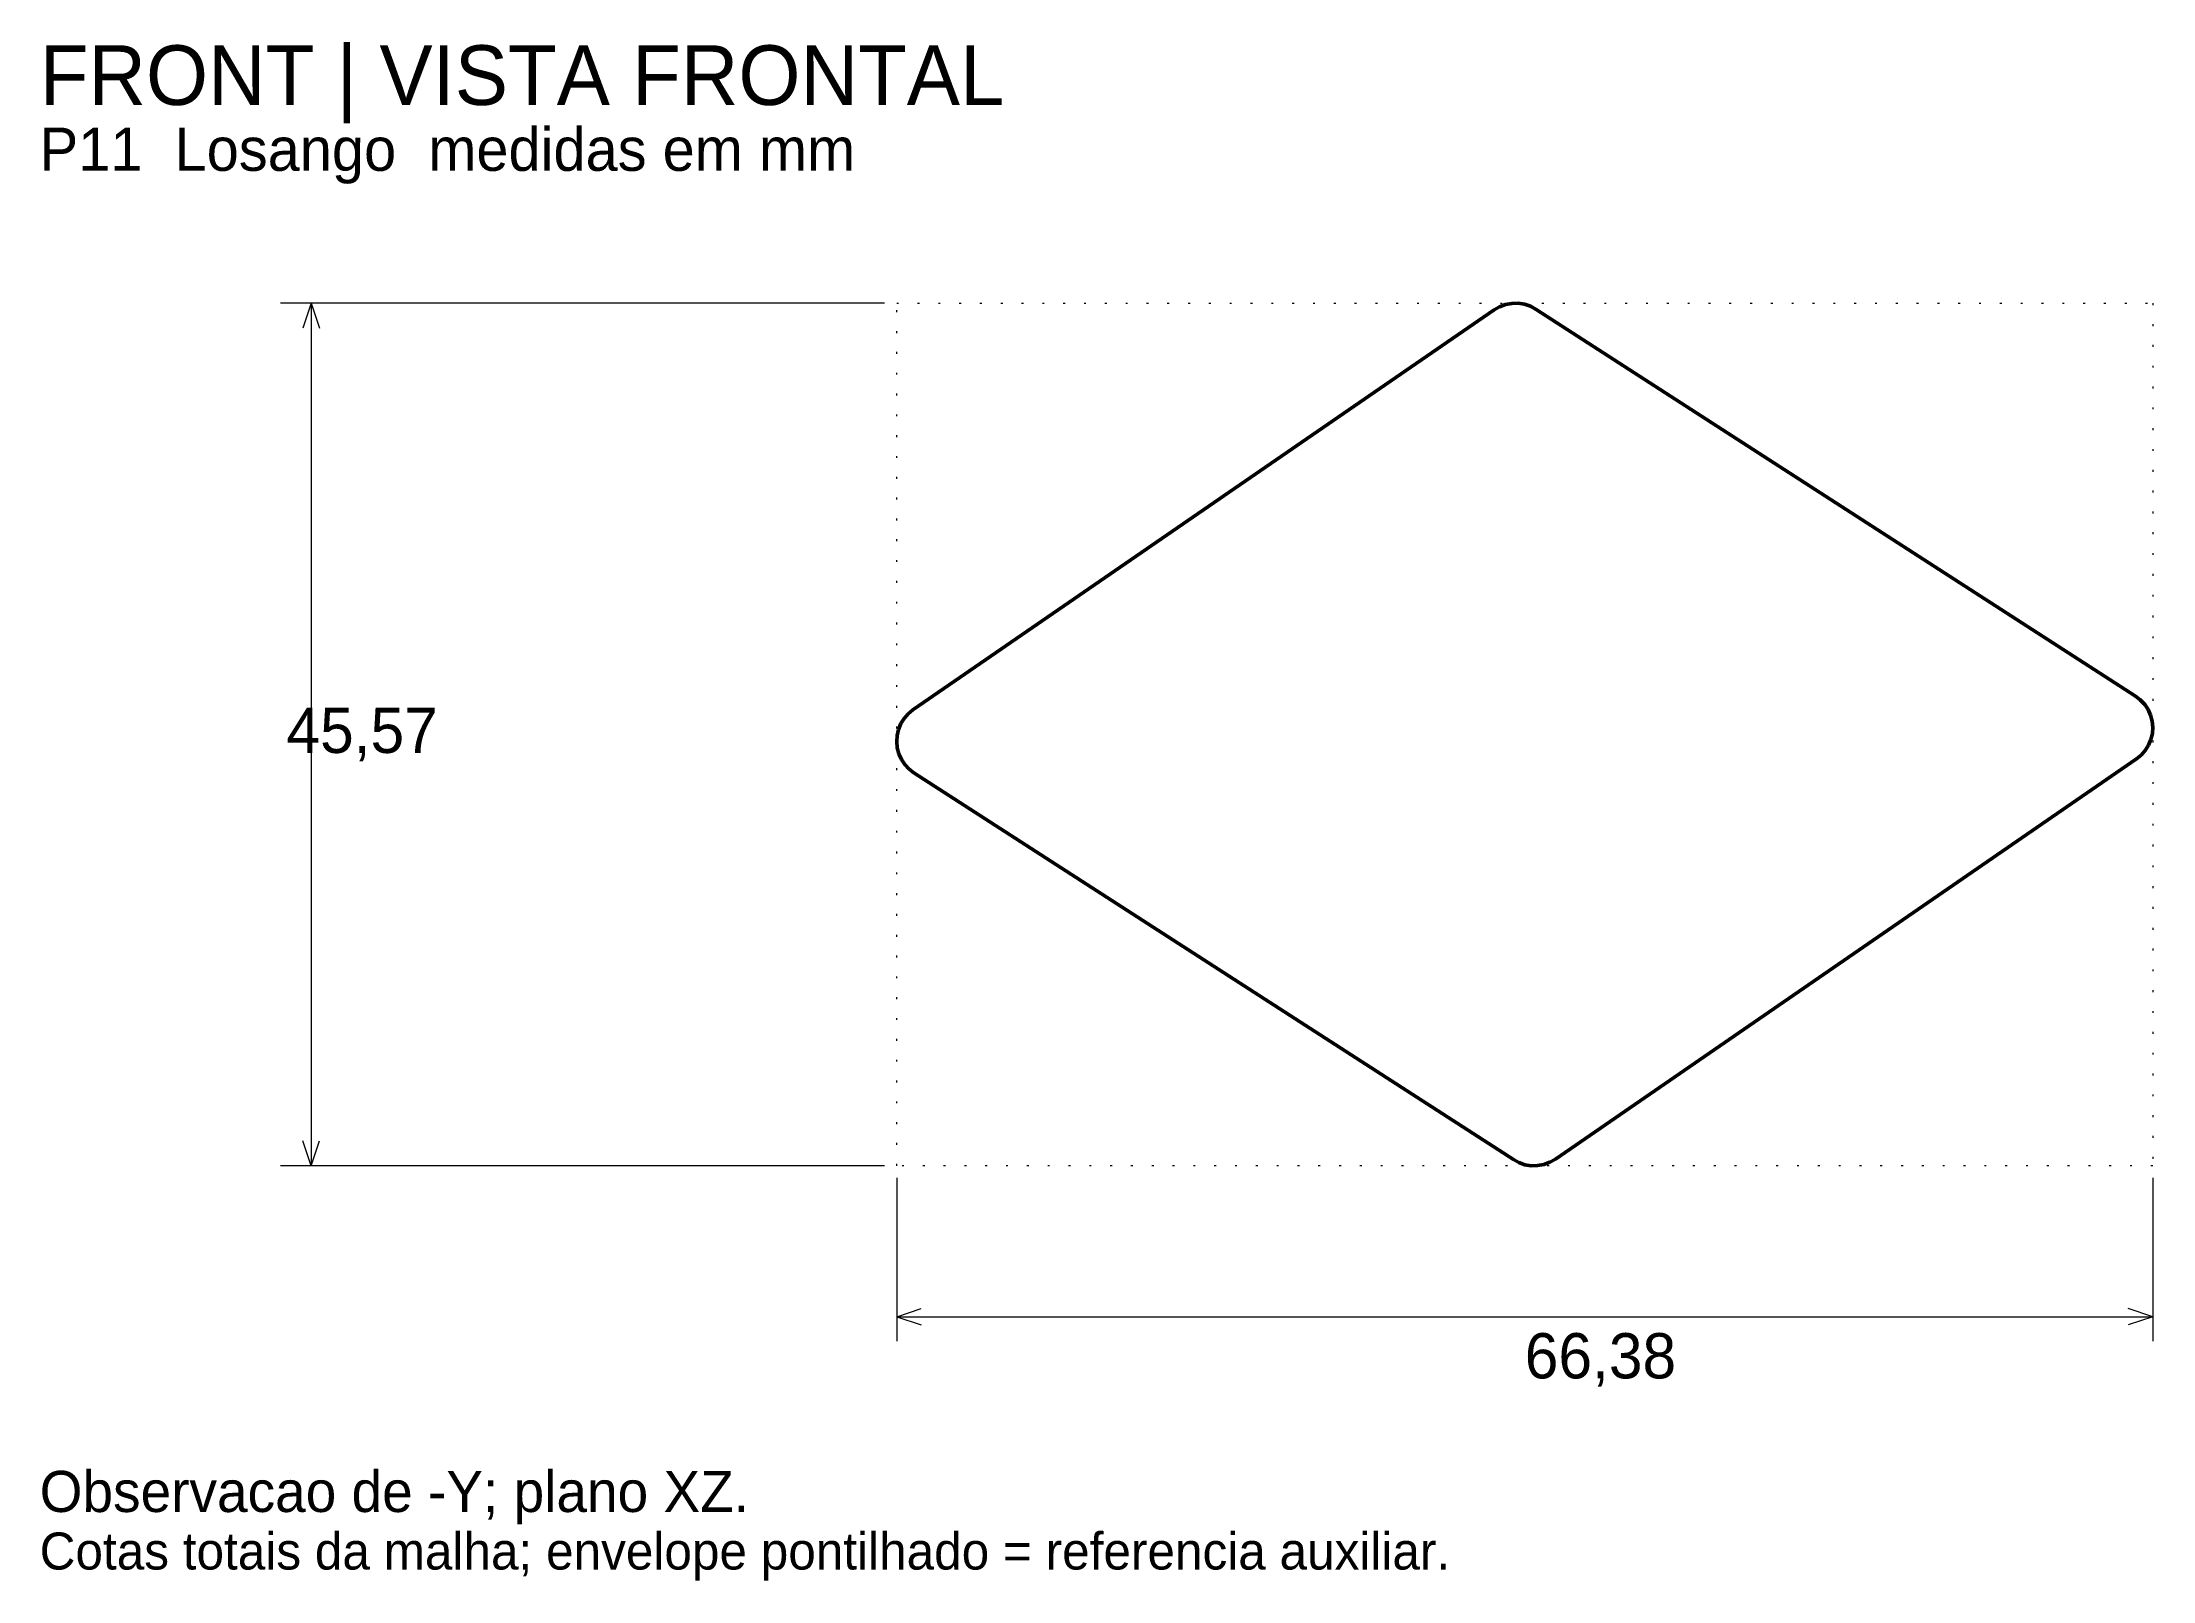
# Model space of a CAD drawing. Header units: millimetres. Extents: x 4 to 116, y 1 to 83.
import ezdxf

# ---------------------------------------------------------------- set-up
doc = ezdxf.new("R2010")
doc.units = ezdxf.units.MM
doc.linetypes.add('DOTTED', pattern=[1, 0, -1])
for name, color, linetype, lineweight in [('REFERENCE', 8, 'DOTTED', 13), ('TEXT', 7, 'CONTINUOUS', 18), ('THIN', 7, 'CONTINUOUS', 18), ('VISIBLE', 7, 'CONTINUOUS', 50)]:
    doc.layers.add(name, color=color, linetype=linetype, lineweight=lineweight)

msp = doc.modelspace()

# ---------------------------------------------------------------- linework, layer by layer
at = {"layer": 'REFERENCE'}
for p, q in [((49.42, 68.98), (115.8, 68.98)), ((49.42, 23.41), (49.42, 68.98)), ((115.8, 68.98), (115.8, 23.41)), ((115.8, 23.41), (49.42, 23.41))]:
    msp.add_line(p, q, dxfattribs=at)
at = {"layer": 'THIN'}
for p, q in [((48.77, 68.98), (16.85, 68.98)), ((18.48, 68.98), (18.04, 67.67)), ((18.48, 68.98), (18.48, 23.41)), ((18.48, 68.98), (18.91, 67.67)), ((18.48, 23.41), (18.04, 24.72)), ((18.48, 23.41), (18.91, 24.72)), ((48.77, 23.41), (16.85, 23.41)), ((49.42, 22.76), (49.42, 14.13)), ((115.8, 22.76), (115.8, 14.13)), ((49.42, 15.43), (50.72, 15.87)), ((115.8, 15.43), (114.49, 15.87)), ((49.42, 15.43), (115.8, 15.43)), ((49.42, 15.43), (50.72, 15)), ((115.8, 15.43), (114.49, 15))]:
    msp.add_line(p, q, dxfattribs=at)
at = {"layer": 'VISIBLE'}
for p, q in [((50.28, 47.5), (80.99, 68.63)), ((80.99, 68.63), (81.28, 68.8)), ((81.28, 68.8), (81.6, 68.91)), ((81.6, 68.91), (81.93, 68.97)), ((81.93, 68.97), (82.26, 68.98)), ((82.26, 68.98), (82.6, 68.93)), ((82.6, 68.93), (82.91, 68.82)), ((82.91, 68.82), (83.21, 68.66)), ((83.21, 68.66), (114.88, 48.22)), ((114.88, 48.22), (115.14, 48.02)), ((115.14, 48.02), (115.37, 47.78)), ((49.64, 46.77), (49.81, 47.04)), ((49.81, 47.04), (50.03, 47.29)), ((50.03, 47.29), (50.28, 47.5)), ((115.37, 47.78), (115.55, 47.51)), ((115.55, 47.51), (115.68, 47.21)), ((115.68, 47.21), (115.77, 46.9)), ((115.77, 46.9), (115.8, 46.57)), ((49.42, 45.82), (49.44, 46.15)), ((49.42, 45.82), (49.45, 45.49)), ((49.44, 46.15), (49.52, 46.46)), ((49.52, 46.46), (49.64, 46.77)), ((115.58, 45.63), (115.7, 45.93)), ((115.7, 45.93), (115.78, 46.25)), ((115.78, 46.25), (115.8, 46.57)), ((49.45, 45.49), (49.53, 45.18)), ((49.53, 45.18), (49.67, 44.88)), ((49.67, 44.88), (49.85, 44.61)), ((84.23, 23.76), (114.93, 44.9)), ((114.93, 44.9), (115.19, 45.1)), ((115.19, 45.1), (115.4, 45.35)), ((115.4, 45.35), (115.58, 45.63)), ((49.85, 44.61), (50.07, 44.37)), ((50.07, 44.37), (50.33, 44.17)), ((50.33, 44.17), (82.01, 23.73)), ((82.01, 23.73), (82.3, 23.57)), ((82.3, 23.57), (82.62, 23.46)), ((82.62, 23.46), (82.95, 23.41)), ((83.29, 23.42), (83.62, 23.48)), ((83.62, 23.48), (83.93, 23.59)), ((83.93, 23.59), (84.23, 23.76)), ((82.95, 23.41), (83.29, 23.42))]:
    msp.add_line(p, q, dxfattribs=at)

# ---------------------------------------------------------------- texts
at = {"layer": 'TEXT'}
for s, height, p in [('FRONT | VISTA FRONTAL', 3.1522, (4.13, 79.46)), ('P11  Losango  medidas em mm', 2.2826, (4.13, 75.98)), ('45,57', 2.391, (17.17, 45.22)), ('66,38', 2.391, (82.61, 12.17)), ('Observacao de -Y; plano XZ.', 2.1739, (4.13, 5.11)), ('Cotas totais da malha; envelope pontilhado = referencia auxiliar.', 1.9565, (4.13, 2.07))]:
    msp.add_text(s, height=height, dxfattribs=at).set_placement(p)

doc.saveas('drawing.dxf')
